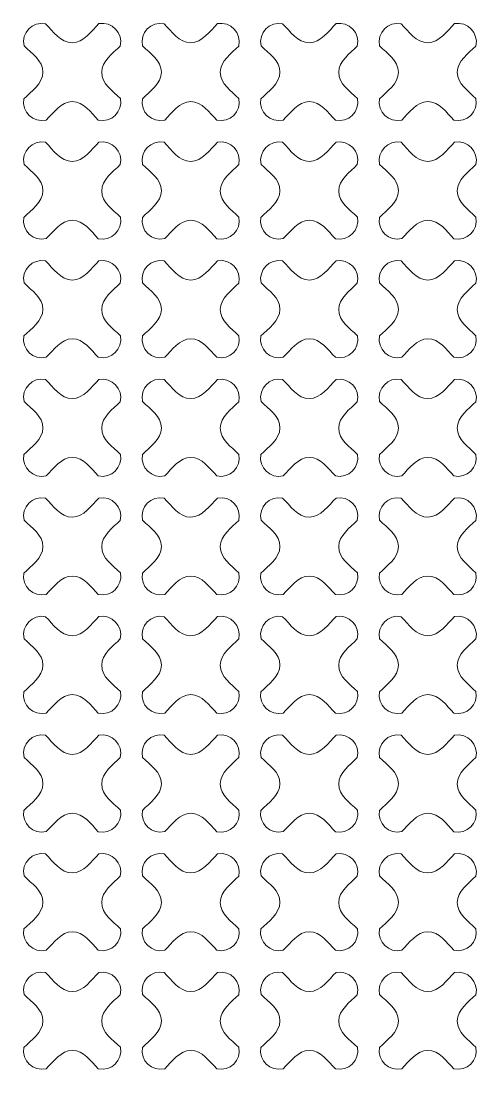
# Model space of a CAD drawing. Header units: centimetres. Extents: x -63 to 63, y -109 to 109.
# Drawn here: x 16 to 63.1, y -108.9 to -0.9 of the extents above; entities that cross this region are included whole.
import ezdxf

# ---------------------------------------------------------------- set-up
doc = ezdxf.new("R2010")
doc.units = ezdxf.units.CM
doc.header["$MEASUREMENT"] = 0
doc.layers.add('layer 1', color=7, linetype='Continuous')

msp = doc.modelspace()

# ---------------------------------------------------------------- linework, layer by layer
at = {"layer": 'layer 1', "color": 177, "lineweight": 9}
for points in [[(18.21114, -6.1246), (18.21114, -7.28189), (17.00261, -8.11413), (16.25756, -8.85493), (16.25756, -8.85493), (15.99833, -10.19162), (17.23148, -11.36808), (18.55675, -11.04112), (18.55675, -11.04112), (19.28764, -10.31298), (20.10047, -9.14666), (21.23126, -9.14666), (21.23126, -9.14666), (22.41703, -9.14666), (23.14378, -10.27665), (23.91418, -11.04704), (23.91418, -11.04704), (25.2423, -11.35582), (26.46019, -10.16496), (26.18391, -8.83142), (26.18391, -8.83142), (25.39357, -8.04108), (24.26276, -7.33412), (24.26276, -6.12687), (24.26276, -6.12687), (24.26276, -4.98597), (25.4363, -4.16576), (26.16806, -3.42982), (26.16806, -3.42982), (26.49537, -2.10444), (25.31881, -0.87124), (23.98203, -1.13049), (23.98203, -1.13049), (23.23916, -1.87336), (22.38914, -3.1001), (21.23695, -3.1001), (21.23695, -3.1001), (20.03722, -3.1001), (19.26529, -1.91282), (18.48765, -1.13518), (18.48765, -1.13518), (17.1539, -0.85887), (15.96351, -2.07686), (16.27211, -3.40501), (16.27211, -3.40501), (17.07148, -4.20438), (18.21114, -4.90768), (18.21114, -6.1246)], [(30.40314, -6.1246), (30.40314, -7.28189), (29.19461, -8.11413), (28.44956, -8.85493), (28.44956, -8.85493), (28.19033, -10.19162), (29.42348, -11.36808), (30.74875, -11.04112), (30.74875, -11.04112), (31.47964, -10.31298), (32.29247, -9.14666), (33.42326, -9.14666), (33.42326, -9.14666), (34.60903, -9.14666), (35.33578, -10.27665), (36.10618, -11.04704), (36.10618, -11.04704), (37.4343, -11.35582), (38.65219, -10.16496), (38.37591, -8.83142), (38.37591, -8.83142), (37.58557, -8.04108), (36.45476, -7.33412), (36.45476, -6.12687), (36.45476, -6.12687), (36.45476, -4.98597), (37.6283, -4.16576), (38.36006, -3.42982), (38.36006, -3.42982), (38.68737, -2.10444), (37.51081, -0.87124), (36.17403, -1.13049), (36.17403, -1.13049), (35.43116, -1.87336), (34.58114, -3.1001), (33.42895, -3.1001), (33.42895, -3.1001), (32.22922, -3.1001), (31.45729, -1.91282), (30.67965, -1.13518), (30.67965, -1.13518), (29.3459, -0.85887), (28.15551, -2.07686), (28.46411, -3.40501), (28.46411, -3.40501), (29.26348, -4.20438), (30.40314, -4.90768), (30.40314, -6.1246)], [(42.59514, -6.1246), (42.59514, -7.28189), (41.38661, -8.11413), (40.64156, -8.85493), (40.64156, -8.85493), (40.38233, -10.19162), (41.61548, -11.36808), (42.94075, -11.04112), (42.94075, -11.04112), (43.67164, -10.31298), (44.48447, -9.14666), (45.61526, -9.14666), (45.61526, -9.14666), (46.80103, -9.14666), (47.52778, -10.27665), (48.29818, -11.04704), (48.29818, -11.04704), (49.6263, -11.35582), (50.84419, -10.16496), (50.56791, -8.83142), (50.56791, -8.83142), (49.77757, -8.04108), (48.64676, -7.33412), (48.64676, -6.12687), (48.64676, -6.12687), (48.64676, -4.98597), (49.8203, -4.16576), (50.55206, -3.42982), (50.55206, -3.42982), (50.87937, -2.10444), (49.70281, -0.87124), (48.36603, -1.13049), (48.36603, -1.13049), (47.62316, -1.87336), (46.77314, -3.1001), (45.62095, -3.1001), (45.62095, -3.1001), (44.42122, -3.1001), (43.64929, -1.91282), (42.87165, -1.13518), (42.87165, -1.13518), (41.5379, -0.85887), (40.34751, -2.07686), (40.65611, -3.40501), (40.65611, -3.40501), (41.45548, -4.20438), (42.59514, -4.90768), (42.59514, -6.1246)], [(54.78714, -6.1246), (54.78714, -7.28189), (53.57861, -8.11413), (52.83356, -8.85493), (52.83356, -8.85493), (52.57433, -10.19162), (53.80748, -11.36808), (55.13275, -11.04112), (55.13275, -11.04112), (55.86364, -10.31298), (56.67647, -9.14666), (57.80726, -9.14666), (57.80726, -9.14666), (58.99303, -9.14666), (59.71978, -10.27665), (60.49018, -11.04704), (60.49018, -11.04704), (61.8183, -11.35582), (63.03619, -10.16496), (62.75991, -8.83142), (62.75991, -8.83142), (61.96957, -8.04108), (60.83876, -7.33412), (60.83876, -6.12687), (60.83876, -6.12687), (60.83876, -4.98597), (62.0123, -4.16576), (62.74406, -3.42982), (62.74406, -3.42982), (63.07137, -2.10444), (61.89481, -0.87124), (60.55803, -1.13049), (60.55803, -1.13049), (59.81516, -1.87336), (58.96514, -3.1001), (57.81295, -3.1001), (57.81295, -3.1001), (56.61322, -3.1001), (55.84129, -1.91282), (55.06365, -1.13518), (55.06365, -1.13518), (53.7299, -0.85887), (52.53951, -2.07686), (52.84811, -3.40501), (52.84811, -3.40501), (53.64748, -4.20438), (54.78714, -4.90768), (54.78714, -6.1246)], [(18.21114, -18.3166), (18.21114, -19.47389), (17.00261, -20.30613), (16.25756, -21.04693), (16.25756, -21.04693), (15.99833, -22.38362), (17.23148, -23.56008), (18.55675, -23.23312), (18.55675, -23.23312), (19.28764, -22.50498), (20.10047, -21.33866), (21.23126, -21.33866), (21.23126, -21.33866), (22.41703, -21.33866), (23.14378, -22.46865), (23.91418, -23.23904), (23.91418, -23.23904), (25.2423, -23.54782), (26.46019, -22.35696), (26.18391, -21.02342), (26.18391, -21.02342), (25.39357, -20.23308), (24.26276, -19.52612), (24.26276, -18.31887), (24.26276, -18.31887), (24.26276, -17.17797), (25.4363, -16.35776), (26.16806, -15.62182), (26.16806, -15.62182), (26.49537, -14.29644), (25.31881, -13.06324), (23.98203, -13.32249), (23.98203, -13.32249), (23.23916, -14.06536), (22.38914, -15.2921), (21.23695, -15.2921), (21.23695, -15.2921), (20.03722, -15.2921), (19.26529, -14.10482), (18.48765, -13.32718), (18.48765, -13.32718), (17.1539, -13.05087), (15.96351, -14.26886), (16.27211, -15.59701), (16.27211, -15.59701), (17.07148, -16.39638), (18.21114, -17.09968), (18.21114, -18.3166)], [(30.40314, -18.3166), (30.40314, -19.47389), (29.19461, -20.30613), (28.44956, -21.04693), (28.44956, -21.04693), (28.19033, -22.38362), (29.42348, -23.56008), (30.74875, -23.23312), (30.74875, -23.23312), (31.47964, -22.50498), (32.29247, -21.33866), (33.42326, -21.33866), (33.42326, -21.33866), (34.60903, -21.33866), (35.33578, -22.46865), (36.10618, -23.23904), (36.10618, -23.23904), (37.4343, -23.54782), (38.65219, -22.35696), (38.37591, -21.02342), (38.37591, -21.02342), (37.58557, -20.23308), (36.45476, -19.52612), (36.45476, -18.31887), (36.45476, -18.31887), (36.45476, -17.17797), (37.6283, -16.35776), (38.36006, -15.62182), (38.36006, -15.62182), (38.68737, -14.29644), (37.51081, -13.06324), (36.17403, -13.32249), (36.17403, -13.32249), (35.43116, -14.06536), (34.58114, -15.2921), (33.42895, -15.2921), (33.42895, -15.2921), (32.22922, -15.2921), (31.45729, -14.10482), (30.67965, -13.32718), (30.67965, -13.32718), (29.3459, -13.05087), (28.15551, -14.26886), (28.46411, -15.59701), (28.46411, -15.59701), (29.26348, -16.39638), (30.40314, -17.09968), (30.40314, -18.3166)], [(42.59514, -18.3166), (42.59514, -19.47389), (41.38661, -20.30613), (40.64156, -21.04693), (40.64156, -21.04693), (40.38233, -22.38362), (41.61548, -23.56008), (42.94075, -23.23312), (42.94075, -23.23312), (43.67164, -22.50498), (44.48447, -21.33866), (45.61526, -21.33866), (45.61526, -21.33866), (46.80103, -21.33866), (47.52778, -22.46865), (48.29818, -23.23904), (48.29818, -23.23904), (49.6263, -23.54782), (50.84419, -22.35696), (50.56791, -21.02342), (50.56791, -21.02342), (49.77757, -20.23308), (48.64676, -19.52612), (48.64676, -18.31887), (48.64676, -18.31887), (48.64676, -17.17797), (49.8203, -16.35776), (50.55206, -15.62182), (50.55206, -15.62182), (50.87937, -14.29644), (49.70281, -13.06324), (48.36603, -13.32249), (48.36603, -13.32249), (47.62316, -14.06536), (46.77314, -15.2921), (45.62095, -15.2921), (45.62095, -15.2921), (44.42122, -15.2921), (43.64929, -14.10482), (42.87165, -13.32718), (42.87165, -13.32718), (41.5379, -13.05087), (40.34751, -14.26886), (40.65611, -15.59701), (40.65611, -15.59701), (41.45548, -16.39638), (42.59514, -17.09968), (42.59514, -18.3166)], [(54.78714, -18.3166), (54.78714, -19.47389), (53.57861, -20.30613), (52.83356, -21.04693), (52.83356, -21.04693), (52.57433, -22.38362), (53.80748, -23.56008), (55.13275, -23.23312), (55.13275, -23.23312), (55.86364, -22.50498), (56.67647, -21.33866), (57.80726, -21.33866), (57.80726, -21.33866), (58.99303, -21.33866), (59.71978, -22.46865), (60.49018, -23.23904), (60.49018, -23.23904), (61.8183, -23.54782), (63.03619, -22.35696), (62.75991, -21.02342), (62.75991, -21.02342), (61.96957, -20.23308), (60.83876, -19.52612), (60.83876, -18.31887), (60.83876, -18.31887), (60.83876, -17.17797), (62.0123, -16.35776), (62.74406, -15.62182), (62.74406, -15.62182), (63.07137, -14.29644), (61.89481, -13.06324), (60.55803, -13.32249), (60.55803, -13.32249), (59.81516, -14.06536), (58.96514, -15.2921), (57.81295, -15.2921), (57.81295, -15.2921), (56.61322, -15.2921), (55.84129, -14.10482), (55.06365, -13.32718), (55.06365, -13.32718), (53.7299, -13.05087), (52.53951, -14.26886), (52.84811, -15.59701), (52.84811, -15.59701), (53.64748, -16.39638), (54.78714, -17.09968), (54.78714, -18.3166)], [(18.21114, -30.5086), (18.21114, -31.66589), (17.00261, -32.49813), (16.25756, -33.23893), (16.25756, -33.23893), (15.99833, -34.57562), (17.23148, -35.75208), (18.55675, -35.42512), (18.55675, -35.42512), (19.28764, -34.69698), (20.10047, -33.53066), (21.23126, -33.53066), (21.23126, -33.53066), (22.41703, -33.53066), (23.14378, -34.66065), (23.91418, -35.43104), (23.91418, -35.43104), (25.2423, -35.73982), (26.46019, -34.54896), (26.18391, -33.21542), (26.18391, -33.21542), (25.39357, -32.42508), (24.26276, -31.71812), (24.26276, -30.51087), (24.26276, -30.51087), (24.26276, -29.36997), (25.4363, -28.54976), (26.16806, -27.81382), (26.16806, -27.81382), (26.49537, -26.48844), (25.31881, -25.25524), (23.98203, -25.51449), (23.98203, -25.51449), (23.23916, -26.25736), (22.38914, -27.4841), (21.23695, -27.4841), (21.23695, -27.4841), (20.03722, -27.4841), (19.26529, -26.29682), (18.48765, -25.51918), (18.48765, -25.51918), (17.1539, -25.24287), (15.96351, -26.46086), (16.27211, -27.78901), (16.27211, -27.78901), (17.07148, -28.58838), (18.21114, -29.29168), (18.21114, -30.5086)], [(30.40314, -30.5086), (30.40314, -31.66589), (29.19461, -32.49813), (28.44956, -33.23893), (28.44956, -33.23893), (28.19033, -34.57562), (29.42348, -35.75208), (30.74875, -35.42512), (30.74875, -35.42512), (31.47964, -34.69698), (32.29247, -33.53066), (33.42326, -33.53066), (33.42326, -33.53066), (34.60903, -33.53066), (35.33578, -34.66065), (36.10618, -35.43104), (36.10618, -35.43104), (37.4343, -35.73982), (38.65219, -34.54896), (38.37591, -33.21542), (38.37591, -33.21542), (37.58557, -32.42508), (36.45476, -31.71812), (36.45476, -30.51087), (36.45476, -30.51087), (36.45476, -29.36997), (37.6283, -28.54976), (38.36006, -27.81382), (38.36006, -27.81382), (38.68737, -26.48844), (37.51081, -25.25524), (36.17403, -25.51449), (36.17403, -25.51449), (35.43116, -26.25736), (34.58114, -27.4841), (33.42895, -27.4841), (33.42895, -27.4841), (32.22922, -27.4841), (31.45729, -26.29682), (30.67965, -25.51918), (30.67965, -25.51918), (29.3459, -25.24287), (28.15551, -26.46086), (28.46411, -27.78901), (28.46411, -27.78901), (29.26348, -28.58838), (30.40314, -29.29168), (30.40314, -30.5086)], [(42.59514, -30.5086), (42.59514, -31.66589), (41.38661, -32.49813), (40.64156, -33.23893), (40.64156, -33.23893), (40.38233, -34.57562), (41.61548, -35.75208), (42.94075, -35.42512), (42.94075, -35.42512), (43.67164, -34.69698), (44.48447, -33.53066), (45.61526, -33.53066), (45.61526, -33.53066), (46.80103, -33.53066), (47.52778, -34.66065), (48.29818, -35.43104), (48.29818, -35.43104), (49.6263, -35.73982), (50.84419, -34.54896), (50.56791, -33.21542), (50.56791, -33.21542), (49.77757, -32.42508), (48.64676, -31.71812), (48.64676, -30.51087), (48.64676, -30.51087), (48.64676, -29.36997), (49.8203, -28.54976), (50.55206, -27.81382), (50.55206, -27.81382), (50.87937, -26.48844), (49.70281, -25.25524), (48.36603, -25.51449), (48.36603, -25.51449), (47.62316, -26.25736), (46.77314, -27.4841), (45.62095, -27.4841), (45.62095, -27.4841), (44.42122, -27.4841), (43.64929, -26.29682), (42.87165, -25.51918), (42.87165, -25.51918), (41.5379, -25.24287), (40.34751, -26.46086), (40.65611, -27.78901), (40.65611, -27.78901), (41.45548, -28.58838), (42.59514, -29.29168), (42.59514, -30.5086)], [(54.78714, -30.5086), (54.78714, -31.66589), (53.57861, -32.49813), (52.83356, -33.23893), (52.83356, -33.23893), (52.57433, -34.57562), (53.80748, -35.75208), (55.13275, -35.42512), (55.13275, -35.42512), (55.86364, -34.69698), (56.67647, -33.53066), (57.80726, -33.53066), (57.80726, -33.53066), (58.99303, -33.53066), (59.71978, -34.66065), (60.49018, -35.43104), (60.49018, -35.43104), (61.8183, -35.73982), (63.03619, -34.54896), (62.75991, -33.21542), (62.75991, -33.21542), (61.96957, -32.42508), (60.83876, -31.71812), (60.83876, -30.51087), (60.83876, -30.51087), (60.83876, -29.36997), (62.0123, -28.54976), (62.74406, -27.81382), (62.74406, -27.81382), (63.07137, -26.48844), (61.89481, -25.25524), (60.55803, -25.51449), (60.55803, -25.51449), (59.81516, -26.25736), (58.96514, -27.4841), (57.81295, -27.4841), (57.81295, -27.4841), (56.61322, -27.4841), (55.84129, -26.29682), (55.06365, -25.51918), (55.06365, -25.51918), (53.7299, -25.24287), (52.53951, -26.46086), (52.84811, -27.78901), (52.84811, -27.78901), (53.64748, -28.58838), (54.78714, -29.29168), (54.78714, -30.5086)], [(18.21114, -42.7006), (18.21114, -43.85789), (17.00261, -44.69013), (16.25756, -45.43093), (16.25756, -45.43093), (15.99833, -46.76762), (17.23148, -47.94408), (18.55675, -47.61712), (18.55675, -47.61712), (19.28764, -46.88898), (20.10047, -45.72266), (21.23126, -45.72266), (21.23126, -45.72266), (22.41703, -45.72266), (23.14378, -46.85265), (23.91418, -47.62304), (23.91418, -47.62304), (25.2423, -47.93182), (26.46019, -46.74096), (26.18391, -45.40742), (26.18391, -45.40742), (25.39357, -44.61708), (24.26276, -43.91012), (24.26276, -42.70287), (24.26276, -42.70287), (24.26276, -41.56197), (25.4363, -40.74176), (26.16806, -40.00582), (26.16806, -40.00582), (26.49537, -38.68044), (25.31881, -37.44724), (23.98203, -37.70649), (23.98203, -37.70649), (23.23916, -38.44936), (22.38914, -39.6761), (21.23695, -39.6761), (21.23695, -39.6761), (20.03722, -39.6761), (19.26529, -38.48882), (18.48765, -37.71118), (18.48765, -37.71118), (17.1539, -37.43487), (15.96351, -38.65286), (16.27211, -39.98101), (16.27211, -39.98101), (17.07148, -40.78038), (18.21114, -41.48368), (18.21114, -42.7006)], [(30.40314, -42.7006), (30.40314, -43.85789), (29.19461, -44.69013), (28.44956, -45.43093), (28.44956, -45.43093), (28.19033, -46.76762), (29.42348, -47.94408), (30.74875, -47.61712), (30.74875, -47.61712), (31.47964, -46.88898), (32.29247, -45.72266), (33.42326, -45.72266), (33.42326, -45.72266), (34.60903, -45.72266), (35.33578, -46.85265), (36.10618, -47.62304), (36.10618, -47.62304), (37.4343, -47.93182), (38.65219, -46.74096), (38.37591, -45.40742), (38.37591, -45.40742), (37.58557, -44.61708), (36.45476, -43.91012), (36.45476, -42.70287), (36.45476, -42.70287), (36.45476, -41.56197), (37.6283, -40.74176), (38.36006, -40.00582), (38.36006, -40.00582), (38.68737, -38.68044), (37.51081, -37.44724), (36.17403, -37.70649), (36.17403, -37.70649), (35.43116, -38.44936), (34.58114, -39.6761), (33.42895, -39.6761), (33.42895, -39.6761), (32.22922, -39.6761), (31.45729, -38.48882), (30.67965, -37.71118), (30.67965, -37.71118), (29.3459, -37.43487), (28.15551, -38.65286), (28.46411, -39.98101), (28.46411, -39.98101), (29.26348, -40.78038), (30.40314, -41.48368), (30.40314, -42.7006)], [(42.59514, -42.7006), (42.59514, -43.85789), (41.38661, -44.69013), (40.64156, -45.43093), (40.64156, -45.43093), (40.38233, -46.76762), (41.61548, -47.94408), (42.94075, -47.61712), (42.94075, -47.61712), (43.67164, -46.88898), (44.48447, -45.72266), (45.61526, -45.72266), (45.61526, -45.72266), (46.80103, -45.72266), (47.52778, -46.85265), (48.29818, -47.62304), (48.29818, -47.62304), (49.6263, -47.93182), (50.84419, -46.74096), (50.56791, -45.40742), (50.56791, -45.40742), (49.77757, -44.61708), (48.64676, -43.91012), (48.64676, -42.70287), (48.64676, -42.70287), (48.64676, -41.56197), (49.8203, -40.74176), (50.55206, -40.00582), (50.55206, -40.00582), (50.87937, -38.68044), (49.70281, -37.44724), (48.36603, -37.70649), (48.36603, -37.70649), (47.62316, -38.44936), (46.77314, -39.6761), (45.62095, -39.6761), (45.62095, -39.6761), (44.42122, -39.6761), (43.64929, -38.48882), (42.87165, -37.71118), (42.87165, -37.71118), (41.5379, -37.43487), (40.34751, -38.65286), (40.65611, -39.98101), (40.65611, -39.98101), (41.45548, -40.78038), (42.59514, -41.48368), (42.59514, -42.7006)], [(54.78714, -42.7006), (54.78714, -43.85789), (53.57861, -44.69013), (52.83356, -45.43093), (52.83356, -45.43093), (52.57433, -46.76762), (53.80748, -47.94408), (55.13275, -47.61712), (55.13275, -47.61712), (55.86364, -46.88898), (56.67647, -45.72266), (57.80726, -45.72266), (57.80726, -45.72266), (58.99303, -45.72266), (59.71978, -46.85265), (60.49018, -47.62304), (60.49018, -47.62304), (61.8183, -47.93182), (63.03619, -46.74096), (62.75991, -45.40742), (62.75991, -45.40742), (61.96957, -44.61708), (60.83876, -43.91012), (60.83876, -42.70287), (60.83876, -42.70287), (60.83876, -41.56197), (62.0123, -40.74176), (62.74406, -40.00582), (62.74406, -40.00582), (63.07137, -38.68044), (61.89481, -37.44724), (60.55803, -37.70649), (60.55803, -37.70649), (59.81516, -38.44936), (58.96514, -39.6761), (57.81295, -39.6761), (57.81295, -39.6761), (56.61322, -39.6761), (55.84129, -38.48882), (55.06365, -37.71118), (55.06365, -37.71118), (53.7299, -37.43487), (52.53951, -38.65286), (52.84811, -39.98101), (52.84811, -39.98101), (53.64748, -40.78038), (54.78714, -41.48368), (54.78714, -42.7006)], [(18.21114, -54.8926), (18.21114, -56.04989), (17.00261, -56.88213), (16.25756, -57.62293), (16.25756, -57.62293), (15.99833, -58.95962), (17.23148, -60.13608), (18.55675, -59.80912), (18.55675, -59.80912), (19.28764, -59.08098), (20.10047, -57.91466), (21.23126, -57.91466), (21.23126, -57.91466), (22.41703, -57.91466), (23.14378, -59.04465), (23.91418, -59.81504), (23.91418, -59.81504), (25.2423, -60.12382), (26.46019, -58.93296), (26.18391, -57.59942), (26.18391, -57.59942), (25.39357, -56.80908), (24.26276, -56.10212), (24.26276, -54.89487), (24.26276, -54.89487), (24.26276, -53.75397), (25.4363, -52.93376), (26.16806, -52.19782), (26.16806, -52.19782), (26.49537, -50.87244), (25.31881, -49.63924), (23.98203, -49.89849), (23.98203, -49.89849), (23.23916, -50.64136), (22.38914, -51.8681), (21.23695, -51.8681), (21.23695, -51.8681), (20.03722, -51.8681), (19.26529, -50.68082), (18.48765, -49.90318), (18.48765, -49.90318), (17.1539, -49.62687), (15.96351, -50.84486), (16.27211, -52.17301), (16.27211, -52.17301), (17.07148, -52.97238), (18.21114, -53.67568), (18.21114, -54.8926)], [(30.40314, -54.8926), (30.40314, -56.04989), (29.19461, -56.88213), (28.44956, -57.62293), (28.44956, -57.62293), (28.19033, -58.95962), (29.42348, -60.13608), (30.74875, -59.80912), (30.74875, -59.80912), (31.47964, -59.08098), (32.29247, -57.91466), (33.42326, -57.91466), (33.42326, -57.91466), (34.60903, -57.91466), (35.33578, -59.04465), (36.10618, -59.81504), (36.10618, -59.81504), (37.4343, -60.12382), (38.65219, -58.93296), (38.37591, -57.59942), (38.37591, -57.59942), (37.58557, -56.80908), (36.45476, -56.10212), (36.45476, -54.89487), (36.45476, -54.89487), (36.45476, -53.75397), (37.6283, -52.93376), (38.36006, -52.19782), (38.36006, -52.19782), (38.68737, -50.87244), (37.51081, -49.63924), (36.17403, -49.89849), (36.17403, -49.89849), (35.43116, -50.64136), (34.58114, -51.8681), (33.42895, -51.8681), (33.42895, -51.8681), (32.22922, -51.8681), (31.45729, -50.68082), (30.67965, -49.90318), (30.67965, -49.90318), (29.3459, -49.62687), (28.15551, -50.84486), (28.46411, -52.17301), (28.46411, -52.17301), (29.26348, -52.97238), (30.40314, -53.67568), (30.40314, -54.8926)], [(42.59514, -54.8926), (42.59514, -56.04989), (41.38661, -56.88213), (40.64156, -57.62293), (40.64156, -57.62293), (40.38233, -58.95962), (41.61548, -60.13608), (42.94075, -59.80912), (42.94075, -59.80912), (43.67164, -59.08098), (44.48447, -57.91466), (45.61526, -57.91466), (45.61526, -57.91466), (46.80103, -57.91466), (47.52778, -59.04465), (48.29818, -59.81504), (48.29818, -59.81504), (49.6263, -60.12382), (50.84419, -58.93296), (50.56791, -57.59942), (50.56791, -57.59942), (49.77757, -56.80908), (48.64676, -56.10212), (48.64676, -54.89487), (48.64676, -54.89487), (48.64676, -53.75397), (49.8203, -52.93376), (50.55206, -52.19782), (50.55206, -52.19782), (50.87937, -50.87244), (49.70281, -49.63924), (48.36603, -49.89849), (48.36603, -49.89849), (47.62316, -50.64136), (46.77314, -51.8681), (45.62095, -51.8681), (45.62095, -51.8681), (44.42122, -51.8681), (43.64929, -50.68082), (42.87165, -49.90318), (42.87165, -49.90318), (41.5379, -49.62687), (40.34751, -50.84486), (40.65611, -52.17301), (40.65611, -52.17301), (41.45548, -52.97238), (42.59514, -53.67568), (42.59514, -54.8926)], [(54.78714, -54.8926), (54.78714, -56.04989), (53.57861, -56.88213), (52.83356, -57.62293), (52.83356, -57.62293), (52.57433, -58.95962), (53.80748, -60.13608), (55.13275, -59.80912), (55.13275, -59.80912), (55.86364, -59.08098), (56.67647, -57.91466), (57.80726, -57.91466), (57.80726, -57.91466), (58.99303, -57.91466), (59.71978, -59.04465), (60.49018, -59.81504), (60.49018, -59.81504), (61.8183, -60.12382), (63.03619, -58.93296), (62.75991, -57.59942), (62.75991, -57.59942), (61.96957, -56.80908), (60.83876, -56.10212), (60.83876, -54.89487), (60.83876, -54.89487), (60.83876, -53.75397), (62.0123, -52.93376), (62.74406, -52.19782), (62.74406, -52.19782), (63.07137, -50.87244), (61.89481, -49.63924), (60.55803, -49.89849), (60.55803, -49.89849), (59.81516, -50.64136), (58.96514, -51.8681), (57.81295, -51.8681), (57.81295, -51.8681), (56.61322, -51.8681), (55.84129, -50.68082), (55.06365, -49.90318), (55.06365, -49.90318), (53.7299, -49.62687), (52.53951, -50.84486), (52.84811, -52.17301), (52.84811, -52.17301), (53.64748, -52.97238), (54.78714, -53.67568), (54.78714, -54.8926)], [(18.21114, -67.0846), (18.21114, -68.24189), (17.00261, -69.07413), (16.25756, -69.81493), (16.25756, -69.81493), (15.99833, -71.15162), (17.23148, -72.32808), (18.55675, -72.00112), (18.55675, -72.00112), (19.28764, -71.27298), (20.10047, -70.10666), (21.23126, -70.10666), (21.23126, -70.10666), (22.41703, -70.10666), (23.14378, -71.23665), (23.91418, -72.00704), (23.91418, -72.00704), (25.2423, -72.31582), (26.46019, -71.12496), (26.18391, -69.79142), (26.18391, -69.79142), (25.39357, -69.00108), (24.26276, -68.29412), (24.26276, -67.08687), (24.26276, -67.08687), (24.26276, -65.94597), (25.4363, -65.12576), (26.16806, -64.38982), (26.16806, -64.38982), (26.49537, -63.06444), (25.31881, -61.83124), (23.98203, -62.09049), (23.98203, -62.09049), (23.23916, -62.83336), (22.38914, -64.0601), (21.23695, -64.0601), (21.23695, -64.0601), (20.03722, -64.0601), (19.26529, -62.87282), (18.48765, -62.09518), (18.48765, -62.09518), (17.1539, -61.81887), (15.96351, -63.03686), (16.27211, -64.36501), (16.27211, -64.36501), (17.07148, -65.16438), (18.21114, -65.86768), (18.21114, -67.0846)], [(30.40314, -67.0846), (30.40314, -68.24189), (29.19461, -69.07413), (28.44956, -69.81493), (28.44956, -69.81493), (28.19033, -71.15162), (29.42348, -72.32808), (30.74875, -72.00112), (30.74875, -72.00112), (31.47964, -71.27298), (32.29247, -70.10666), (33.42326, -70.10666), (33.42326, -70.10666), (34.60903, -70.10666), (35.33578, -71.23665), (36.10618, -72.00704), (36.10618, -72.00704), (37.4343, -72.31582), (38.65219, -71.12496), (38.37591, -69.79142), (38.37591, -69.79142), (37.58557, -69.00108), (36.45476, -68.29412), (36.45476, -67.08687), (36.45476, -67.08687), (36.45476, -65.94597), (37.6283, -65.12576), (38.36006, -64.38982), (38.36006, -64.38982), (38.68737, -63.06444), (37.51081, -61.83124), (36.17403, -62.09049), (36.17403, -62.09049), (35.43116, -62.83336), (34.58114, -64.0601), (33.42895, -64.0601), (33.42895, -64.0601), (32.22922, -64.0601), (31.45729, -62.87282), (30.67965, -62.09518), (30.67965, -62.09518), (29.3459, -61.81887), (28.15551, -63.03686), (28.46411, -64.36501), (28.46411, -64.36501), (29.26348, -65.16438), (30.40314, -65.86768), (30.40314, -67.0846)], [(42.59514, -67.0846), (42.59514, -68.24189), (41.38661, -69.07413), (40.64156, -69.81493), (40.64156, -69.81493), (40.38233, -71.15162), (41.61548, -72.32808), (42.94075, -72.00112), (42.94075, -72.00112), (43.67164, -71.27298), (44.48447, -70.10666), (45.61526, -70.10666), (45.61526, -70.10666), (46.80103, -70.10666), (47.52778, -71.23665), (48.29818, -72.00704), (48.29818, -72.00704), (49.6263, -72.31582), (50.84419, -71.12496), (50.56791, -69.79142), (50.56791, -69.79142), (49.77757, -69.00108), (48.64676, -68.29412), (48.64676, -67.08687), (48.64676, -67.08687), (48.64676, -65.94597), (49.8203, -65.12576), (50.55206, -64.38982), (50.55206, -64.38982), (50.87937, -63.06444), (49.70281, -61.83124), (48.36603, -62.09049), (48.36603, -62.09049), (47.62316, -62.83336), (46.77314, -64.0601), (45.62095, -64.0601), (45.62095, -64.0601), (44.42122, -64.0601), (43.64929, -62.87282), (42.87165, -62.09518), (42.87165, -62.09518), (41.5379, -61.81887), (40.34751, -63.03686), (40.65611, -64.36501), (40.65611, -64.36501), (41.45548, -65.16438), (42.59514, -65.86768), (42.59514, -67.0846)], [(54.78714, -67.0846), (54.78714, -68.24189), (53.57861, -69.07413), (52.83356, -69.81493), (52.83356, -69.81493), (52.57433, -71.15162), (53.80748, -72.32808), (55.13275, -72.00112), (55.13275, -72.00112), (55.86364, -71.27298), (56.67647, -70.10666), (57.80726, -70.10666), (57.80726, -70.10666), (58.99303, -70.10666), (59.71978, -71.23665), (60.49018, -72.00704), (60.49018, -72.00704), (61.8183, -72.31582), (63.03619, -71.12496), (62.75991, -69.79142), (62.75991, -69.79142), (61.96957, -69.00108), (60.83876, -68.29412), (60.83876, -67.08687), (60.83876, -67.08687), (60.83876, -65.94597), (62.0123, -65.12576), (62.74406, -64.38982), (62.74406, -64.38982), (63.07137, -63.06444), (61.89481, -61.83124), (60.55803, -62.09049), (60.55803, -62.09049), (59.81516, -62.83336), (58.96514, -64.0601), (57.81295, -64.0601), (57.81295, -64.0601), (56.61322, -64.0601), (55.84129, -62.87282), (55.06365, -62.09518), (55.06365, -62.09518), (53.7299, -61.81887), (52.53951, -63.03686), (52.84811, -64.36501), (52.84811, -64.36501), (53.64748, -65.16438), (54.78714, -65.86768), (54.78714, -67.0846)], [(18.21114, -79.2766), (18.21114, -80.43389), (17.00261, -81.26613), (16.25756, -82.00693), (16.25756, -82.00693), (15.99833, -83.34362), (17.23148, -84.52008), (18.55675, -84.19312), (18.55675, -84.19312), (19.28764, -83.46498), (20.10047, -82.29866), (21.23126, -82.29866), (21.23126, -82.29866), (22.41703, -82.29866), (23.14378, -83.42865), (23.91418, -84.19904), (23.91418, -84.19904), (25.2423, -84.50782), (26.46019, -83.31696), (26.18391, -81.98342), (26.18391, -81.98342), (25.39357, -81.19308), (24.26276, -80.48612), (24.26276, -79.27887), (24.26276, -79.27887), (24.26276, -78.13797), (25.4363, -77.31776), (26.16806, -76.58182), (26.16806, -76.58182), (26.49537, -75.25644), (25.31881, -74.02324), (23.98203, -74.28249), (23.98203, -74.28249), (23.23916, -75.02536), (22.38914, -76.2521), (21.23695, -76.2521), (21.23695, -76.2521), (20.03722, -76.2521), (19.26529, -75.06482), (18.48765, -74.28718), (18.48765, -74.28718), (17.1539, -74.01087), (15.96351, -75.22886), (16.27211, -76.55701), (16.27211, -76.55701), (17.07148, -77.35638), (18.21114, -78.05968), (18.21114, -79.2766)], [(30.40314, -79.2766), (30.40314, -80.43389), (29.19461, -81.26613), (28.44956, -82.00693), (28.44956, -82.00693), (28.19033, -83.34362), (29.42348, -84.52008), (30.74875, -84.19312), (30.74875, -84.19312), (31.47964, -83.46498), (32.29247, -82.29866), (33.42326, -82.29866), (33.42326, -82.29866), (34.60903, -82.29866), (35.33578, -83.42865), (36.10618, -84.19904), (36.10618, -84.19904), (37.4343, -84.50782), (38.65219, -83.31696), (38.37591, -81.98342), (38.37591, -81.98342), (37.58557, -81.19308), (36.45476, -80.48612), (36.45476, -79.27887), (36.45476, -79.27887), (36.45476, -78.13797), (37.6283, -77.31776), (38.36006, -76.58182), (38.36006, -76.58182), (38.68737, -75.25644), (37.51081, -74.02324), (36.17403, -74.28249), (36.17403, -74.28249), (35.43116, -75.02536), (34.58114, -76.2521), (33.42895, -76.2521), (33.42895, -76.2521), (32.22922, -76.2521), (31.45729, -75.06482), (30.67965, -74.28718), (30.67965, -74.28718), (29.3459, -74.01087), (28.15551, -75.22886), (28.46411, -76.55701), (28.46411, -76.55701), (29.26348, -77.35638), (30.40314, -78.05968), (30.40314, -79.2766)], [(42.59514, -79.2766), (42.59514, -80.43389), (41.38661, -81.26613), (40.64156, -82.00693), (40.64156, -82.00693), (40.38233, -83.34362), (41.61548, -84.52008), (42.94075, -84.19312), (42.94075, -84.19312), (43.67164, -83.46498), (44.48447, -82.29866), (45.61526, -82.29866), (45.61526, -82.29866), (46.80103, -82.29866), (47.52778, -83.42865), (48.29818, -84.19904), (48.29818, -84.19904), (49.6263, -84.50782), (50.84419, -83.31696), (50.56791, -81.98342), (50.56791, -81.98342), (49.77757, -81.19308), (48.64676, -80.48612), (48.64676, -79.27887), (48.64676, -79.27887), (48.64676, -78.13797), (49.8203, -77.31776), (50.55206, -76.58182), (50.55206, -76.58182), (50.87937, -75.25644), (49.70281, -74.02324), (48.36603, -74.28249), (48.36603, -74.28249), (47.62316, -75.02536), (46.77314, -76.2521), (45.62095, -76.2521), (45.62095, -76.2521), (44.42122, -76.2521), (43.64929, -75.06482), (42.87165, -74.28718), (42.87165, -74.28718), (41.5379, -74.01087), (40.34751, -75.22886), (40.65611, -76.55701), (40.65611, -76.55701), (41.45548, -77.35638), (42.59514, -78.05968), (42.59514, -79.2766)], [(54.78714, -79.2766), (54.78714, -80.43389), (53.57861, -81.26613), (52.83356, -82.00693), (52.83356, -82.00693), (52.57433, -83.34362), (53.80748, -84.52008), (55.13275, -84.19312), (55.13275, -84.19312), (55.86364, -83.46498), (56.67647, -82.29866), (57.80726, -82.29866), (57.80726, -82.29866), (58.99303, -82.29866), (59.71978, -83.42865), (60.49018, -84.19904), (60.49018, -84.19904), (61.8183, -84.50782), (63.03619, -83.31696), (62.75991, -81.98342), (62.75991, -81.98342), (61.96957, -81.19308), (60.83876, -80.48612), (60.83876, -79.27887), (60.83876, -79.27887), (60.83876, -78.13797), (62.0123, -77.31776), (62.74406, -76.58182), (62.74406, -76.58182), (63.07137, -75.25644), (61.89481, -74.02324), (60.55803, -74.28249), (60.55803, -74.28249), (59.81516, -75.02536), (58.96514, -76.2521), (57.81295, -76.2521), (57.81295, -76.2521), (56.61322, -76.2521), (55.84129, -75.06482), (55.06365, -74.28718), (55.06365, -74.28718), (53.7299, -74.01087), (52.53951, -75.22886), (52.84811, -76.55701), (52.84811, -76.55701), (53.64748, -77.35638), (54.78714, -78.05968), (54.78714, -79.2766)], [(18.21114, -91.4686), (18.21114, -92.62589), (17.00261, -93.45813), (16.25756, -94.19893), (16.25756, -94.19893), (15.99833, -95.53562), (17.23148, -96.71208), (18.55675, -96.38512), (18.55675, -96.38512), (19.28764, -95.65698), (20.10047, -94.49066), (21.23126, -94.49066), (21.23126, -94.49066), (22.41703, -94.49066), (23.14378, -95.62065), (23.91418, -96.39104), (23.91418, -96.39104), (25.2423, -96.69982), (26.46019, -95.50896), (26.18391, -94.17542), (26.18391, -94.17542), (25.39357, -93.38508), (24.26276, -92.67812), (24.26276, -91.47087), (24.26276, -91.47087), (24.26276, -90.32997), (25.4363, -89.50976), (26.16806, -88.77382), (26.16806, -88.77382), (26.49537, -87.44844), (25.31881, -86.21524), (23.98203, -86.47449), (23.98203, -86.47449), (23.23916, -87.21736), (22.38914, -88.4441), (21.23695, -88.4441), (21.23695, -88.4441), (20.03722, -88.4441), (19.26529, -87.25682), (18.48765, -86.47918), (18.48765, -86.47918), (17.1539, -86.20287), (15.96351, -87.42086), (16.27211, -88.74901), (16.27211, -88.74901), (17.07148, -89.54838), (18.21114, -90.25168), (18.21114, -91.4686)], [(30.40314, -91.4686), (30.40314, -92.62589), (29.19461, -93.45813), (28.44956, -94.19893), (28.44956, -94.19893), (28.19033, -95.53562), (29.42348, -96.71208), (30.74875, -96.38512), (30.74875, -96.38512), (31.47964, -95.65698), (32.29247, -94.49066), (33.42326, -94.49066), (33.42326, -94.49066), (34.60903, -94.49066), (35.33578, -95.62065), (36.10618, -96.39104), (36.10618, -96.39104), (37.4343, -96.69982), (38.65219, -95.50896), (38.37591, -94.17542), (38.37591, -94.17542), (37.58557, -93.38508), (36.45476, -92.67812), (36.45476, -91.47087), (36.45476, -91.47087), (36.45476, -90.32997), (37.6283, -89.50976), (38.36006, -88.77382), (38.36006, -88.77382), (38.68737, -87.44844), (37.51081, -86.21524), (36.17403, -86.47449), (36.17403, -86.47449), (35.43116, -87.21736), (34.58114, -88.4441), (33.42895, -88.4441), (33.42895, -88.4441), (32.22922, -88.4441), (31.45729, -87.25682), (30.67965, -86.47918), (30.67965, -86.47918), (29.3459, -86.20287), (28.15551, -87.42086), (28.46411, -88.74901), (28.46411, -88.74901), (29.26348, -89.54838), (30.40314, -90.25168), (30.40314, -91.4686)], [(42.59514, -91.4686), (42.59514, -92.62589), (41.38661, -93.45813), (40.64156, -94.19893), (40.64156, -94.19893), (40.38233, -95.53562), (41.61548, -96.71208), (42.94075, -96.38512), (42.94075, -96.38512), (43.67164, -95.65698), (44.48447, -94.49066), (45.61526, -94.49066), (45.61526, -94.49066), (46.80103, -94.49066), (47.52778, -95.62065), (48.29818, -96.39104), (48.29818, -96.39104), (49.6263, -96.69982), (50.84419, -95.50896), (50.56791, -94.17542), (50.56791, -94.17542), (49.77757, -93.38508), (48.64676, -92.67812), (48.64676, -91.47087), (48.64676, -91.47087), (48.64676, -90.32997), (49.8203, -89.50976), (50.55206, -88.77382), (50.55206, -88.77382), (50.87937, -87.44844), (49.70281, -86.21524), (48.36603, -86.47449), (48.36603, -86.47449), (47.62316, -87.21736), (46.77314, -88.4441), (45.62095, -88.4441), (45.62095, -88.4441), (44.42122, -88.4441), (43.64929, -87.25682), (42.87165, -86.47918), (42.87165, -86.47918), (41.5379, -86.20287), (40.34751, -87.42086), (40.65611, -88.74901), (40.65611, -88.74901), (41.45548, -89.54838), (42.59514, -90.25168), (42.59514, -91.4686)], [(54.78714, -91.4686), (54.78714, -92.62589), (53.57861, -93.45813), (52.83356, -94.19893), (52.83356, -94.19893), (52.57433, -95.53562), (53.80748, -96.71208), (55.13275, -96.38512), (55.13275, -96.38512), (55.86364, -95.65698), (56.67647, -94.49066), (57.80726, -94.49066), (57.80726, -94.49066), (58.99303, -94.49066), (59.71978, -95.62065), (60.49018, -96.39104), (60.49018, -96.39104), (61.8183, -96.69982), (63.03619, -95.50896), (62.75991, -94.17542), (62.75991, -94.17542), (61.96957, -93.38508), (60.83876, -92.67812), (60.83876, -91.47087), (60.83876, -91.47087), (60.83876, -90.32997), (62.0123, -89.50976), (62.74406, -88.77382), (62.74406, -88.77382), (63.07137, -87.44844), (61.89481, -86.21524), (60.55803, -86.47449), (60.55803, -86.47449), (59.81516, -87.21736), (58.96514, -88.4441), (57.81295, -88.4441), (57.81295, -88.4441), (56.61322, -88.4441), (55.84129, -87.25682), (55.06365, -86.47918), (55.06365, -86.47918), (53.7299, -86.20287), (52.53951, -87.42086), (52.84811, -88.74901), (52.84811, -88.74901), (53.64748, -89.54838), (54.78714, -90.25168), (54.78714, -91.4686)], [(18.21114, -103.6606), (18.21114, -104.81789), (17.00261, -105.65013), (16.25756, -106.39093), (16.25756, -106.39093), (15.99833, -107.72762), (17.23148, -108.90408), (18.55675, -108.57712), (18.55675, -108.57712), (19.28764, -107.84898), (20.10047, -106.68266), (21.23126, -106.68266), (21.23126, -106.68266), (22.41703, -106.68266), (23.14378, -107.81265), (23.91418, -108.58304), (23.91418, -108.58304), (25.2423, -108.89182), (26.46019, -107.70096), (26.18391, -106.36742), (26.18391, -106.36742), (25.39357, -105.57708), (24.26276, -104.87012), (24.26276, -103.66287), (24.26276, -103.66287), (24.26276, -102.52197), (25.4363, -101.70176), (26.16806, -100.96582), (26.16806, -100.96582), (26.49537, -99.64044), (25.31881, -98.40724), (23.98203, -98.66649), (23.98203, -98.66649), (23.23916, -99.40936), (22.38914, -100.6361), (21.23695, -100.6361), (21.23695, -100.6361), (20.03722, -100.6361), (19.26529, -99.44882), (18.48765, -98.67118), (18.48765, -98.67118), (17.1539, -98.39487), (15.96351, -99.61286), (16.27211, -100.94101), (16.27211, -100.94101), (17.07148, -101.74038), (18.21114, -102.44368), (18.21114, -103.6606)], [(30.40314, -103.6606), (30.40314, -104.81789), (29.19461, -105.65013), (28.44956, -106.39093), (28.44956, -106.39093), (28.19033, -107.72762), (29.42348, -108.90408), (30.74875, -108.57712), (30.74875, -108.57712), (31.47964, -107.84898), (32.29247, -106.68266), (33.42326, -106.68266), (33.42326, -106.68266), (34.60903, -106.68266), (35.33578, -107.81265), (36.10618, -108.58304), (36.10618, -108.58304), (37.4343, -108.89182), (38.65219, -107.70096), (38.37591, -106.36742), (38.37591, -106.36742), (37.58557, -105.57708), (36.45476, -104.87012), (36.45476, -103.66287), (36.45476, -103.66287), (36.45476, -102.52197), (37.6283, -101.70176), (38.36006, -100.96582), (38.36006, -100.96582), (38.68737, -99.64044), (37.51081, -98.40724), (36.17403, -98.66649), (36.17403, -98.66649), (35.43116, -99.40936), (34.58114, -100.6361), (33.42895, -100.6361), (33.42895, -100.6361), (32.22922, -100.6361), (31.45729, -99.44882), (30.67965, -98.67118), (30.67965, -98.67118), (29.3459, -98.39487), (28.15551, -99.61286), (28.46411, -100.94101), (28.46411, -100.94101), (29.26348, -101.74038), (30.40314, -102.44368), (30.40314, -103.6606)], [(42.59514, -103.6606), (42.59514, -104.81789), (41.38661, -105.65013), (40.64156, -106.39093), (40.64156, -106.39093), (40.38233, -107.72762), (41.61548, -108.90408), (42.94075, -108.57712), (42.94075, -108.57712), (43.67164, -107.84898), (44.48447, -106.68266), (45.61526, -106.68266), (45.61526, -106.68266), (46.80103, -106.68266), (47.52778, -107.81265), (48.29818, -108.58304), (48.29818, -108.58304), (49.6263, -108.89182), (50.84419, -107.70096), (50.56791, -106.36742), (50.56791, -106.36742), (49.77757, -105.57708), (48.64676, -104.87012), (48.64676, -103.66287), (48.64676, -103.66287), (48.64676, -102.52197), (49.8203, -101.70176), (50.55206, -100.96582), (50.55206, -100.96582), (50.87937, -99.64044), (49.70281, -98.40724), (48.36603, -98.66649), (48.36603, -98.66649), (47.62316, -99.40936), (46.77314, -100.6361), (45.62095, -100.6361), (45.62095, -100.6361), (44.42122, -100.6361), (43.64929, -99.44882), (42.87165, -98.67118), (42.87165, -98.67118), (41.5379, -98.39487), (40.34751, -99.61286), (40.65611, -100.94101), (40.65611, -100.94101), (41.45548, -101.74038), (42.59514, -102.44368), (42.59514, -103.6606)], [(54.78714, -103.6606), (54.78714, -104.81789), (53.57861, -105.65013), (52.83356, -106.39093), (52.83356, -106.39093), (52.57433, -107.72762), (53.80748, -108.90408), (55.13275, -108.57712), (55.13275, -108.57712), (55.86364, -107.84898), (56.67647, -106.68266), (57.80726, -106.68266), (57.80726, -106.68266), (58.99303, -106.68266), (59.71978, -107.81265), (60.49018, -108.58304), (60.49018, -108.58304), (61.8183, -108.89182), (63.03619, -107.70096), (62.75991, -106.36742), (62.75991, -106.36742), (61.96957, -105.57708), (60.83876, -104.87012), (60.83876, -103.66287), (60.83876, -103.66287), (60.83876, -102.52197), (62.0123, -101.70176), (62.74406, -100.96582), (62.74406, -100.96582), (63.07137, -99.64044), (61.89481, -98.40724), (60.55803, -98.66649), (60.55803, -98.66649), (59.81516, -99.40936), (58.96514, -100.6361), (57.81295, -100.6361), (57.81295, -100.6361), (56.61322, -100.6361), (55.84129, -99.44882), (55.06365, -98.67118), (55.06365, -98.67118), (53.7299, -98.39487), (52.53951, -99.61286), (52.84811, -100.94101), (52.84811, -100.94101), (53.64748, -101.74038), (54.78714, -102.44368), (54.78714, -103.6606)]]:
    msp.add_open_spline(points, degree=3, knots=[0, 0, 0, 0, 0.076923077, 0.076923077, 0.076923077, 0.076923077, 0.153846154, 0.153846154, 0.153846154, 0.153846154, 0.230769231, 0.230769231, 0.230769231, 0.230769231, 0.307692308, 0.307692308, 0.307692308, 0.307692308, 0.384615385, 0.384615385, 0.384615385, 0.384615385, 0.461538462, 0.461538462, 0.461538462, 0.461538462, 0.538461538, 0.538461538, 0.538461538, 0.538461538, 0.615384615, 0.615384615, 0.615384615, 0.615384615, 0.692307692, 0.692307692, 0.692307692, 0.692307692, 0.769230769, 0.769230769, 0.769230769, 0.769230769, 0.846153846, 0.846153846, 0.846153846, 0.846153846, 1, 1, 1, 1], dxfattribs=at)

doc.saveas('drawing.dxf')
